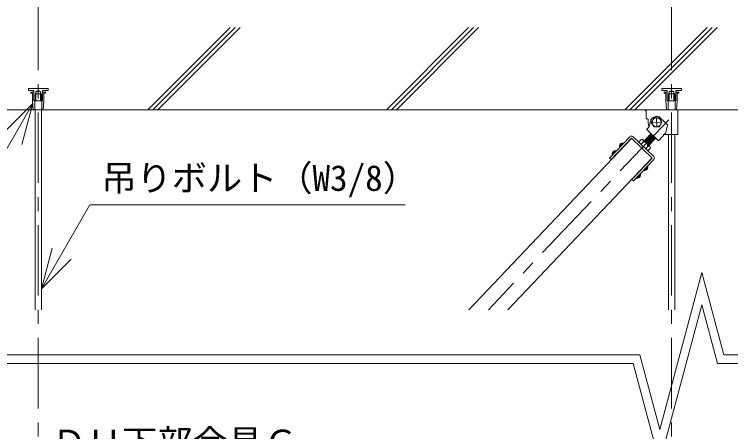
# Model space of a CAD drawing. Units: millimetres at full size, sheet at 1:20; details may follow other scales. Extents: x -4155 to 4045, y -2866 to 2834.
# Drawn here: x 1687 to 2705, y 1316 to 1909 of the extents above; entities that cross this region are included whole.
import ezdxf
from ezdxf.enums import TextEntityAlignment as Align

# ---------------------------------------------------------------- set-up
doc = ezdxf.new("R2010")
doc.units = ezdxf.units.MM
doc.header["$LTSCALE"] = 20
doc.linetypes.add('CHAIN1', pattern=[8, 5, -1, 1, -1])
for name, color, linetype, lineweight in [('1-0_断面', 7, 'Continuous', 9), ('1-1_寸法', 7, 'Continuous', 9), ('1-2_文字', 7, 'Continuous', 9)]:
    doc.layers.add(name, color=color, linetype=linetype, lineweight=lineweight)
doc.styles.add('ＭＳ ゴシック', font='')
doc.styles.get('ＭＳ ゴシック').set_extended_font_data('MS Gothic')

msp = doc.modelspace()

# ---------------------------------------------------------------- linework, layer by layer
at = {"layer": '1-0_断面', "color": 4, "linetype": 'CHAIN1'}
for p, q in [((1721.26, 2569.35), (1721.26, 617.05)), ((2621.26, 2569.35), (2621.26, 617.05)), ((2617.25, 1758.8), (2360.94, 1489.24))]:
    msp.add_line(p, q, dxfattribs=at)
at = {"layer": '1-0_断面'}
for p, q in [((1707.26, 1803.24), (1707.26, 1800.74)), ((1735.26, 1803.24), (1707.26, 1803.24)), ((1735.26, 1800.74), (1735.26, 1803.24)), ((2607.26, 1803.24), (2607.26, 1800.74)), ((2635.26, 1803.24), (2607.26, 1803.24)), ((2635.26, 1800.74), (2635.26, 1803.24)), ((1707.26, 1800.74), (1715.26, 1800.74)), ((1710.76, 1798.24), (1710.76, 1796.74)), ((1710.76, 1798.24), (1715.26, 1798.24)), ((1710.76, 1796.74), (1713.26, 1796.74)), ((1713.26, 1796.74), (1713.26, 1785.74)), ((1715.26, 1800.74), (1715.26, 1785.74)), ((1716.76, 1795.74), (1716.76, 1785.74)), ((1716.76, 1795.74), (1725.76, 1795.74)), ((1717.76, 1799.24), (1721.26, 1800.74)), ((1717.76, 1785.74), (1717.76, 1799.24)), ((1717.76, 1799.24), (1724.76, 1799.24)), ((1721.26, 1800.74), (1724.76, 1799.24)), ((1724.76, 1799.24), (1724.76, 1785.74)), ((1725.76, 1795.74), (1725.76, 1785.74)), ((1727.26, 1800.74), (1735.26, 1800.74)), ((1727.26, 1785.74), (1727.26, 1800.74)), ((1727.26, 1798.24), (1731.76, 1798.24)), ((1729.26, 1796.74), (1729.26, 1785.74)), ((1729.26, 1796.74), (1731.76, 1796.74)), ((1731.76, 1798.24), (1731.76, 1796.74)), ((2607.26, 1800.74), (2615.26, 1800.74)), ((2610.76, 1798.24), (2610.76, 1796.74)), ((2610.76, 1798.24), (2615.26, 1798.24)), ((2610.76, 1796.74), (2613.26, 1796.74)), ((2613.26, 1796.74), (2613.26, 1785.74)), ((2615.26, 1800.74), (2615.26, 1785.74)), ((2616.76, 1795.74), (2616.76, 1785.74)), ((2616.76, 1795.74), (2625.76, 1795.74)), ((2617.76, 1799.24), (2621.26, 1800.74)), ((2617.76, 1785.74), (2617.76, 1799.24)), ((2617.76, 1799.24), (2624.76, 1799.24)), ((2621.26, 1800.74), (2624.76, 1799.24)), ((2624.76, 1799.24), (2624.76, 1785.74)), ((2625.76, 1795.74), (2625.76, 1785.74)), ((2627.26, 1800.74), (2635.26, 1800.74)), ((2627.26, 1785.74), (2627.26, 1800.74)), ((2627.26, 1798.24), (2631.76, 1798.24)), ((2629.26, 1796.74), (2629.26, 1785.74)), ((2629.26, 1796.74), (2631.76, 1796.74)), ((2631.76, 1798.24), (2631.76, 1796.74)), ((1713.26, 1785.74), (1714.26, 1773.24)), ((1715.26, 1785.74), (1717.76, 1785.74)), ((1716.26, 1785.74), (1716.26, 1773.24)), ((1717.76, 1785.74), (1724.76, 1785.74)), ((1724.76, 1785.74), (1727.26, 1785.74)), ((1726.26, 1785.74), (1726.26, 1773.24)), ((1729.26, 1785.74), (1728.26, 1773.24)), ((2613.26, 1785.74), (2614.26, 1773.24)), ((2615.26, 1785.74), (2617.76, 1785.74)), ((2616.26, 1785.74), (2616.26, 1773.24)), ((2617.76, 1785.74), (2624.76, 1785.74)), ((2624.76, 1785.74), (2627.26, 1785.74)), ((2626.26, 1785.74), (2626.26, 1773.24)), ((2629.26, 1785.74), (2628.26, 1773.24)), ((-269.22, 1773.24), (3772.19, 1773.24)), ((1714.26, 1773.24), (1728.26, 1773.24)), ((1716.76, 1489.24), (1716.76, 1773.24)), ((1725.76, 1489.24), (1725.76, 1773.24)), ((2585.06, 1771.42), (2583.23, 1773.24)), ((2585.06, 1772.74), (2585.06, 1760.24)), ((2630.06, 1773.24), (2585.56, 1773.24)), ((2614.26, 1773.24), (2628.26, 1773.24)), ((2630.06, 1773.24), (2630.06, 1738.24)), ((2593.93, 1761.2), (2592.22, 1759.4)), ((2599.84, 1762.41), (2600.2, 1748.42)), ((2587.06, 1760.24), (2585.06, 1760.24)), ((2588.06, 1759.24), (2588.06, 1755.24)), ((2589.35, 1749.62), (2591.74, 1758.54)), ((2607.02, 1755.59), (2593.03, 1755.24)), ((2615.61, 1751.28), (2612.49, 1739.59)), ((2588.87, 1748.76), (2586.12, 1745.87)), ((2602.45, 1729.66), (2586.14, 1745.16)), ((2589.17, 1750.03), (2589.06, 1750.24)), ((2564.58, 1732.63), (2333.3, 1489.24)), ((2564.22, 1732.98), (2535.29, 1702.53)), ((2564.22, 1732.98), (2593.94, 1704.73)), ((2566.28, 1735.15), (2596.01, 1706.91)), ((2583.74, 1730.88), (2590.44, 1723.69)), ((2584.57, 1731.75), (2591.26, 1724.56)), ((2585.4, 1732.62), (2592.09, 1725.43)), ((2586.22, 1733.49), (2592.91, 1726.3)), ((2587.05, 1734.36), (2593.74, 1727.17)), ((2587.88, 1735.23), (2594.57, 1728.04)), ((2588.7, 1736.1), (2595.39, 1728.91)), ((2589.53, 1736.97), (2596.22, 1729.78)), ((2590.36, 1737.84), (2597.05, 1730.65)), ((2591.18, 1738.71), (2597.87, 1731.52)), ((2592.01, 1739.58), (2592.03, 1738.73)), ((2592.01, 1739.58), (2598.7, 1732.39)), ((2592.03, 1738.73), (2597.85, 1732.37)), ((2612.37, 1739.37), (2603.16, 1729.68)), ((2630.06, 1738.24), (2609.25, 1738.24)), ((2616.76, 1489.24), (2616.76, 1738.24)), ((2625.76, 1489.24), (2625.76, 1738.24)), ((2547.65, 1719.9), (2553, 1725.53)), ((2549.28, 1722.88), (2548.8, 1723.34)), ((2550.11, 1723.75), (2549.62, 1724.21)), ((2577.7, 1730.47), (2574.62, 1727.23)), ((2580.64, 1727.03), (2577.88, 1724.13)), ((2590.51, 1721.09), (2580.73, 1730.39)), ((2582.09, 1729.14), (2582.44, 1728.77)), ((2582.92, 1730.01), (2589.61, 1722.82)), ((2587.16, 1720.83), (2584.41, 1717.93)), ((2588.76, 1722.8), (2588.76, 1722.76)), ((2537.32, 1709.02), (2542.67, 1714.66)), ((2538.95, 1712), (2538.46, 1712.47)), ((2539.78, 1712.87), (2539.29, 1713.34)), ((2590.75, 1718.08), (2587.67, 1714.83)), ((2593.58, 1705.08), (2388.48, 1489.24)), ((2593.94, 1704.73), (2565.01, 1674.29)), ((2596.11, 1702.67), (2567.18, 1672.22)), ((2581.72, 1687.52), (2587.08, 1693.16)), ((2585.44, 1690.18), (2585.93, 1689.71)), ((2571.39, 1676.65), (2576.74, 1682.28)), ((2584.62, 1689.31), (2585.1, 1688.84)), ((2565.01, 1674.29), (2567.18, 1672.22)), ((2574.28, 1678.43), (2574.77, 1677.97)), ((2575.11, 1679.3), (2575.6, 1678.84))]:
    msp.add_line(p, q, dxfattribs=at)
msp.add_lwpolyline([(2603.61, 1762.01), (2607.53, 1755.61), (2603.94, 1749.01), (2596.44, 1748.82), (2592.52, 1755.22), (2596.11, 1761.82)], close=True, dxfattribs=at)
for points in [[(2615.47, 1751.78), (2613.09, 1754.04), (2603.68, 1762.98)], [(2562.04, 1735.04), (2533.11, 1704.6), (2535.29, 1702.53)], [(2590.41, 1724.54), (2584.59, 1730.9), (2583.74, 1730.88), (2583.77, 1730.03)], [(2591.24, 1725.41), (2585.42, 1731.77), (2584.57, 1731.75), (2584.59, 1730.9)], [(2592.07, 1726.28), (2586.25, 1732.64), (2585.4, 1732.62), (2585.42, 1731.77)], [(2592.89, 1727.15), (2587.07, 1733.51), (2586.22, 1733.49), (2586.25, 1732.64)], [(2593.72, 1728.02), (2587.9, 1734.38), (2587.05, 1734.36), (2587.07, 1733.51)], [(2594.55, 1728.89), (2588.73, 1735.25), (2587.88, 1735.23), (2587.9, 1734.38)], [(2595.37, 1729.76), (2589.55, 1736.12), (2588.7, 1736.1), (2588.73, 1735.25)], [(2596.2, 1730.63), (2590.38, 1736.99), (2589.53, 1736.97), (2589.55, 1736.12)], [(2597.03, 1731.5), (2591.21, 1737.86), (2590.36, 1737.84), (2590.38, 1736.99)], [(2592.03, 1738.73), (2591.18, 1738.71), (2591.21, 1737.86)], [(2596.2, 1730.63), (2596.22, 1729.78), (2595.37, 1729.76)], [(2597.03, 1731.5), (2597.05, 1730.65), (2596.2, 1730.63)], [(2597.85, 1732.37), (2597.87, 1731.52), (2597.03, 1731.5)], [(2598.68, 1733.24), (2598.7, 1732.39), (2597.85, 1732.37)], [(2588.76, 1722.8), (2582.94, 1729.16), (2582.09, 1729.14), (2582.09, 1729.1)], [(2589.59, 1723.67), (2583.77, 1730.03), (2582.92, 1730.01), (2582.94, 1729.16)], [(2589.59, 1723.67), (2589.61, 1722.82), (2588.76, 1722.8)], [(2590.41, 1724.54), (2590.44, 1723.69), (2589.59, 1723.67)], [(2591.24, 1725.41), (2591.26, 1724.56), (2590.41, 1724.54)], [(2592.07, 1726.28), (2592.09, 1725.43), (2591.24, 1725.41)], [(2592.89, 1727.15), (2592.91, 1726.3), (2592.07, 1726.28)], [(2593.72, 1728.02), (2593.74, 1727.17), (2592.89, 1727.15)], [(2594.55, 1728.89), (2594.57, 1728.04), (2593.72, 1728.02)], [(2595.37, 1729.76), (2595.39, 1728.91), (2594.55, 1728.89)]]:
    msp.add_lwpolyline(points, dxfattribs=at)
msp.add_circle((2600.02, 1755.42), 6.3, dxfattribs=at)
for centre, radius, start, end in [((2585.56, 1772.74), 0.5, 90, 180), ((2600.02, 1755.42), 8.4, 64.21488, 136.46209), ((2587.06, 1759.24), 1, 0, 90), ((2604.42, 1755.92), 16.38, 182.35691, 200.26295), ((2593.67, 1758.02), 2, 136.46209, 165.02793), ((2615.12, 1751.41), 0.5, 345.07255, 46.46209), ((2586.48, 1745.52), 0.5, 136.46209, 226.46209), ((2587.42, 1750.14), 2, 316.46209, 345.02793), ((2564.22, 1732.98), 3, 46.46209, 136.46209), ((2579.17, 1728.75), 2.26, 310.4365, 130.43684), ((2612, 1739.72), 0.5, 316.46209, 345.07255), ((2552.1, 1721.03), 5, 136.46205, 184.94108), ((2547.38, 1721.68), 0.431, 230.59571, 320.94062), ((2548.38, 1720.83), 1.28, 190.47082, 226.55146), ((2553.06, 1720.12), 5.5, 144.79579, 166.38787), ((2552.1, 1721.03), 5, 87.99111, 136.46205), ((2548.77, 1722.95), 0.394, 86.56588, 121.11035), ((2549.44, 1723.56), 0.699, 257.27775, 15.64633), ((2550.01, 1724.26), 0.394, 151.81373, 186.34648), ((2553.06, 1720.12), 5.5, 106.53846, 128.12765), ((2551.21, 1725.71), 0.431, 311.95024, 42.32777), ((2552.11, 1724.75), 1.28, 46.2832, 82.47955), ((2552.91, 1725.6), 0.117, 324.64833, 47.44294), ((2581.97, 1721.9), 5.3, 348.35289, 104.57131), ((2588.96, 1719.45), 2.26, 322.48734, 142.4877), ((2602.79, 1730.02), 0.5, 226.46209, 316.46209), ((2541.77, 1710.16), 5, 136.46205, 184.94108), ((2537.05, 1710.81), 0.431, 230.59571, 320.94062), ((2542.73, 1709.24), 5.5, 144.79579, 166.38787), ((2541.77, 1710.16), 5, 87.99111, 136.46205), ((2538.44, 1712.07), 0.394, 86.56588, 121.11035), ((2539.1, 1712.69), 0.699, 257.27775, 15.64633), ((2539.68, 1713.38), 0.394, 151.81373, 186.34648), ((2542.73, 1709.24), 5.5, 106.53846, 128.12765), ((2540.88, 1714.83), 0.431, 311.95024, 42.32777), ((2541.77, 1713.88), 1.28, 46.2832, 82.47955), ((2542.58, 1714.73), 0.117, 324.64833, 47.44294), ((2547.58, 1719.99), 0.117, 225.4822, 307.84639), ((2538.05, 1709.96), 1.28, 190.47082, 226.55146), ((2537.24, 1709.12), 0.117, 225.4822, 307.84639), ((2593.94, 1704.73), 3, 316.46209, 46.46209), ((2585.29, 1689.49), 0.699, 77.27786, 195.64643), ((2581.66, 1692.94), 5.5, 324.79653, 346.38572), ((2582.63, 1692.02), 5, 316.46214, 4.93307), ((2587.34, 1691.37), 0.431, 50.59642, 140.97395), ((2587.15, 1693.07), 0.117, 45.48124, 128.27586), ((2586.34, 1692.22), 1.28, 10.44464, 46.64099), ((2571.33, 1682.06), 5.5, 324.79653, 346.38572), ((2572.29, 1681.15), 5, 316.46214, 4.93307), ((2577.01, 1680.5), 0.431, 50.59642, 140.97395), ((2576.82, 1682.19), 0.117, 45.48124, 128.27586), ((2576.01, 1681.35), 1.28, 10.44464, 46.64099), ((2581.82, 1687.45), 0.117, 145.0778, 227.44198), ((2582.62, 1688.3), 1.28, 226.37272, 262.45336), ((2582.63, 1692.02), 5, 267.9831, 316.46214), ((2583.52, 1687.35), 0.431, 131.98356, 222.32847), ((2581.66, 1692.94), 5.5, 286.53631, 308.1284), ((2584.71, 1688.8), 0.394, 331.81384, 6.3583), ((2585.95, 1690.11), 0.394, 266.57771, 301.11045), ((2571.48, 1676.58), 0.117, 145.0778, 227.44198), ((2572.29, 1677.43), 1.28, 226.37272, 262.45336), ((2572.29, 1681.15), 5, 267.9831, 316.46214), ((2573.18, 1676.47), 0.431, 131.98356, 222.32847), ((2571.33, 1682.06), 5.5, 286.53631, 308.1284), ((2574.96, 1678.62), 0.699, 77.27786, 195.64643), ((2574.38, 1677.93), 0.394, 331.81384, 6.3583), ((2575.62, 1679.23), 0.394, 266.57771, 301.11045)]:
    msp.add_arc(centre, radius, start, end, dxfattribs=at)
at = {"layer": '1-1_寸法'}
for p, q in [((1877.24, 1773.24), (1993.98, 1889.98)), ((1884.31, 1773.24), (2001.05, 1889.98)), ((1891.38, 1773.24), (2008.12, 1889.98)), ((2216.17, 1773.24), (2332.91, 1889.98)), ((2223.24, 1773.24), (2339.98, 1889.98)), ((2230.31, 1773.24), (2347.05, 1889.98)), ((2555.1, 1773.24), (2671.84, 1889.98)), ((2562.17, 1773.24), (2678.91, 1889.98)), ((2569.24, 1773.24), (2685.98, 1889.98)), ((2664.26, 1542.42), (2604.46, 1319.24)), ((2695.66, 1425.24), (2664.26, 1542.42)), ((2664.26, 1496.06), (2604.46, 1272.88)), ((2686.45, 1413.24), (2664.26, 1496.06)), ((875.66, 1425.24), (2576.06, 1425.24)), ((2604.46, 1319.24), (2576.06, 1425.24)), ((2695.66, 1425.24), (3772.19, 1425.24)), ((866.45, 1413.24), (2566.85, 1413.24)), ((2566.85, 1413.24), (2604.46, 1272.88)), ((2686.45, 1413.24), (3772.19, 1413.24))]:
    msp.add_line(p, q, dxfattribs=at)
at = {"layer": '1-2_文字'}
for p, q in [((1630.34, 1638.11), (1713.46, 1782.08)), ((1713.46, 1782.08), (1671.03, 1739.66)), ((1713.46, 1782.08), (1697.93, 1724.13)), ((1794.59, 1638.11), (1725.76, 1518.88)), ((1794.59, 1638.11), (2242.58, 1638.11)), ((1725.76, 1518.88), (1741.28, 1576.84)), ((1725.76, 1518.88), (1768.18, 1561.31))]:
    msp.add_line(p, q, dxfattribs=at)

# ---------------------------------------------------------------- texts
at = {"layer": '1-2_文字', "style": 'ＭＳ ゴシック'}
for s, p in [('吊りボルト（W3/8）', (1811.07, 1647.02)), ('ＤＨ下部金具Ｃ', (1740.48, 1271.42))]:
    msp.add_text(s, height=36.66, dxfattribs=at).set_placement(p, align=Align.BOTTOM_LEFT)

doc.saveas('drawing.dxf')
